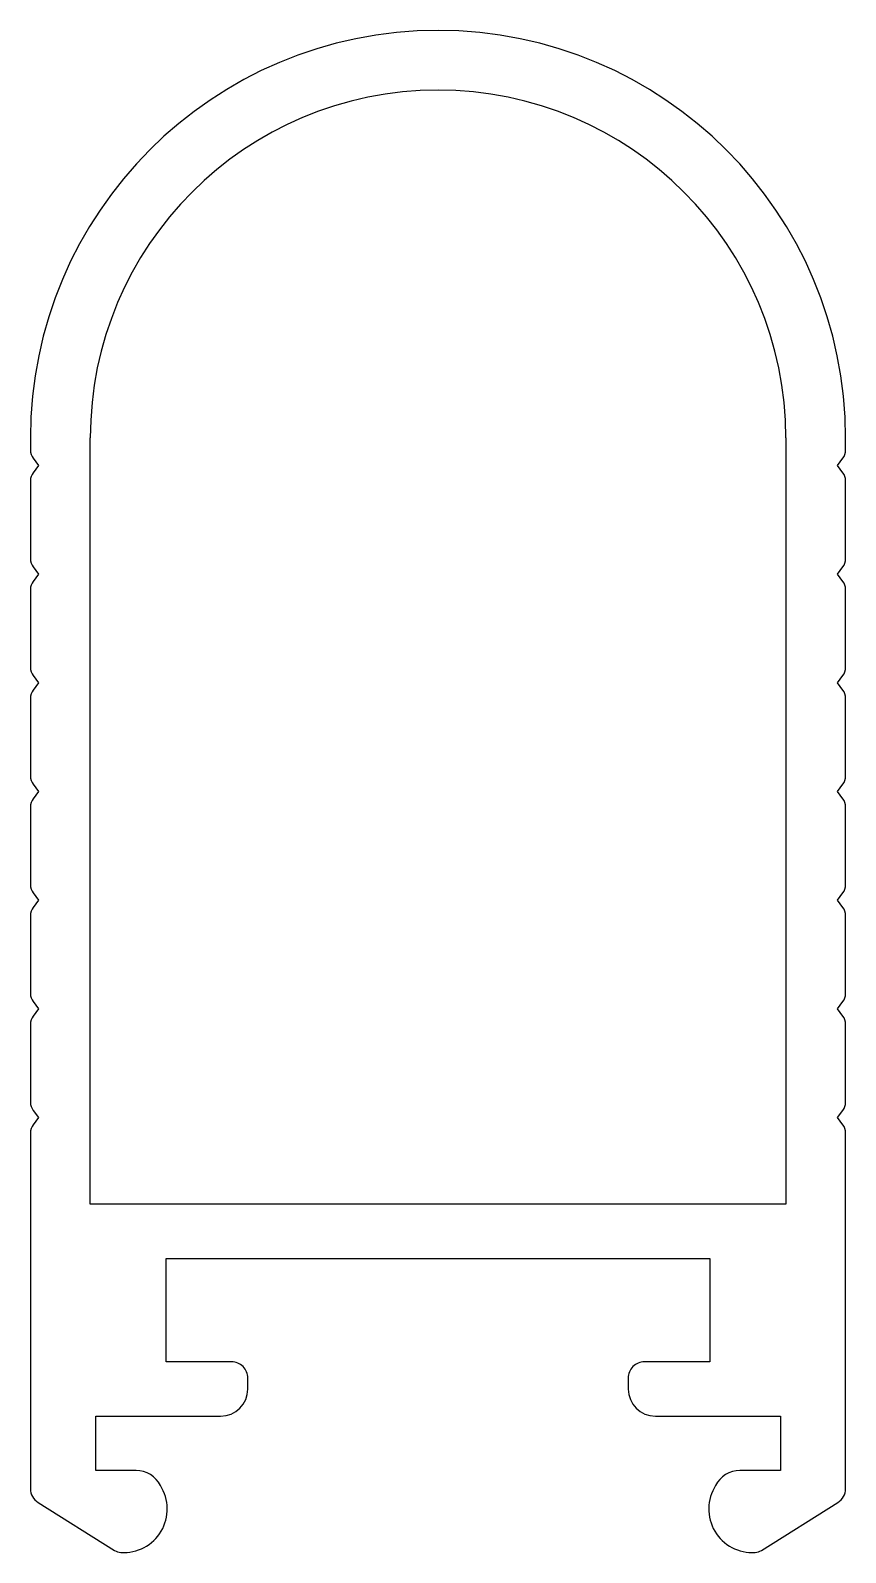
# Model space of a CAD drawing. Extents: x 2575.9 to 2590.9, y 1392.1 to 1420.2.
import ezdxf

# ---------------------------------------------------------------- set-up
doc = ezdxf.new("R2010")
doc.units = 0
doc.layers.get('0').update_dxf_attribs({"linetype": 'CONTINUOUS'})

msp = doc.modelspace()

# ---------------------------------------------------------------- linework, layer by layer
for p, q in [((2575.885, 1412.651), (2575.885, 1412.429)), ((2576.985, 1398.551), (2576.985, 1412.651)), ((2589.785, 1412.651), (2589.785, 1398.551)), ((2590.885, 1412.429), (2590.885, 1412.651)), ((2575.935, 1412.279), (2576.035, 1412.146)), ((2590.735, 1412.146), (2590.835, 1412.279)), ((2576.035, 1412.146), (2575.935, 1412.013)), ((2590.835, 1412.013), (2590.735, 1412.146)), ((2575.885, 1411.863), (2575.885, 1410.429)), ((2590.885, 1410.429), (2590.885, 1411.863)), ((2575.935, 1410.279), (2576.035, 1410.146)), ((2590.735, 1410.146), (2590.835, 1410.279)), ((2576.035, 1410.146), (2575.935, 1410.013)), ((2590.835, 1410.013), (2590.735, 1410.146)), ((2575.885, 1409.863), (2575.885, 1408.429)), ((2590.885, 1408.429), (2590.885, 1409.863)), ((2575.935, 1408.279), (2576.035, 1408.146)), ((2576.035, 1408.146), (2575.935, 1408.013)), ((2590.735, 1408.146), (2590.835, 1408.279)), ((2590.835, 1408.013), (2590.735, 1408.146)), ((2575.885, 1407.863), (2575.885, 1406.429)), ((2590.885, 1406.429), (2590.885, 1407.863)), ((2575.935, 1406.279), (2576.035, 1406.146)), ((2576.035, 1406.146), (2575.935, 1406.013)), ((2590.735, 1406.146), (2590.835, 1406.279)), ((2590.835, 1406.013), (2590.735, 1406.146)), ((2575.885, 1405.863), (2575.885, 1404.429)), ((2590.885, 1404.429), (2590.885, 1405.863)), ((2575.935, 1404.279), (2576.035, 1404.146)), ((2576.035, 1404.146), (2575.935, 1404.013)), ((2590.735, 1404.146), (2590.835, 1404.279)), ((2590.835, 1404.013), (2590.735, 1404.146)), ((2575.885, 1403.863), (2575.885, 1402.429)), ((2590.885, 1402.429), (2590.885, 1403.863)), ((2575.935, 1402.279), (2576.035, 1402.146)), ((2576.035, 1402.146), (2575.935, 1402.013)), ((2590.735, 1402.146), (2590.835, 1402.279)), ((2590.835, 1402.013), (2590.735, 1402.146)), ((2575.885, 1401.863), (2575.885, 1400.429)), ((2590.885, 1400.429), (2590.885, 1401.863)), ((2575.935, 1400.279), (2576.035, 1400.146)), ((2590.735, 1400.146), (2590.835, 1400.279)), ((2576.035, 1400.146), (2575.935, 1400.013)), ((2590.835, 1400.013), (2590.735, 1400.146)), ((2575.885, 1399.863), (2575.885, 1393.317)), ((2590.885, 1393.317), (2590.885, 1399.863)), ((2589.785, 1398.551), (2576.985, 1398.551)), ((2578.385, 1395.651), (2578.385, 1397.551)), ((2578.385, 1397.551), (2583.385, 1397.551)), ((2583.385, 1397.551), (2588.385, 1397.551)), ((2588.385, 1397.551), (2588.385, 1395.651)), ((2579.585, 1395.651), (2578.385, 1395.651)), ((2588.385, 1395.651), (2587.185, 1395.651)), ((2579.885, 1395.151), (2579.885, 1395.351)), ((2586.885, 1395.351), (2586.885, 1395.151)), ((2577.085, 1393.651), (2577.085, 1394.651)), ((2577.085, 1394.651), (2579.385, 1394.651)), ((2587.385, 1394.651), (2589.685, 1394.651)), ((2589.685, 1394.651), (2589.685, 1393.651)), ((2577.828, 1393.651), (2577.085, 1393.651)), ((2589.685, 1393.651), (2588.941, 1393.651)), ((2576.025, 1393.062), (2577.433, 1392.181)), ((2589.336, 1392.181), (2590.744, 1393.062))]:
    msp.add_line(p, q)
for centre, radius, start, end in [((2583.385, 1412.651), 7.5, 0, 180), ((2583.385, 1412.651), 6.4, 0, 180), ((2576.135, 1412.429), 0.25, 180, 216.8675), ((2590.635, 1412.429), 0.25, 323.1325, 0), ((2576.135, 1411.863), 0.25, 143.1325, 180), ((2590.635, 1411.863), 0.25, 0, 36.8675), ((2576.135, 1410.429), 0.25, 180, 216.8675), ((2590.635, 1410.429), 0.25, 323.1325, 0), ((2576.135, 1409.863), 0.25, 143.1325, 180), ((2590.635, 1409.863), 0.25, 0, 36.8675), ((2576.135, 1408.429), 0.25, 180, 216.8675), ((2590.635, 1408.429), 0.25, 323.1325, 0), ((2576.135, 1407.863), 0.25, 143.1325, 180), ((2590.635, 1407.863), 0.25, 0, 36.8675), ((2576.135, 1406.429), 0.25, 180, 216.8675), ((2590.635, 1406.429), 0.25, 323.1325, 0), ((2576.135, 1405.863), 0.25, 143.1325, 180), ((2590.635, 1405.863), 0.25, 0, 36.8675), ((2576.135, 1404.429), 0.25, 180, 216.8675), ((2590.635, 1404.429), 0.25, 323.1325, 0), ((2576.135, 1403.863), 0.25, 143.1325, 180), ((2590.635, 1403.863), 0.25, 0, 36.8675), ((2576.135, 1402.429), 0.25, 180, 216.8675), ((2590.635, 1402.429), 0.25, 323.1325, 0), ((2576.135, 1401.863), 0.25, 143.1325, 180), ((2590.635, 1401.863), 0.25, 0, 36.8675), ((2576.135, 1400.429), 0.25, 180, 216.8675), ((2590.635, 1400.429), 0.25, 323.1325, 0), ((2576.135, 1399.863), 0.25, 143.1325, 179.9999), ((2590.635, 1399.863), 0.25, 0.0001, 36.8675), ((2579.585, 1395.351), 0.3, 360, 90.0006), ((2587.185, 1395.351), 0.3, 89.9994, 180.007), ((2579.385, 1395.151), 0.5, 270, 360), ((2587.385, 1395.151), 0.5, 180.007, 270), ((2577.828, 1393.151), 0.5, 26.4975, 90), ((2588.941, 1393.151), 0.5, 90, 153.5025), ((2576.185, 1393.317), 0.3, 179.9999, 237.9364), ((2577.601, 1392.942), 0.801, 266.3045, 32.6109), ((2589.168, 1392.942), 0.801, 147.3891, 273.6955), ((2590.585, 1393.317), 0.3, 302.0636, 0.0001), ((2577.565, 1392.393), 0.25, 237.9364, 266.3045), ((2589.204, 1392.393), 0.25, 273.6955, 302.0636)]:
    msp.add_arc(centre, radius, start, end)

doc.saveas('drawing.dxf')
